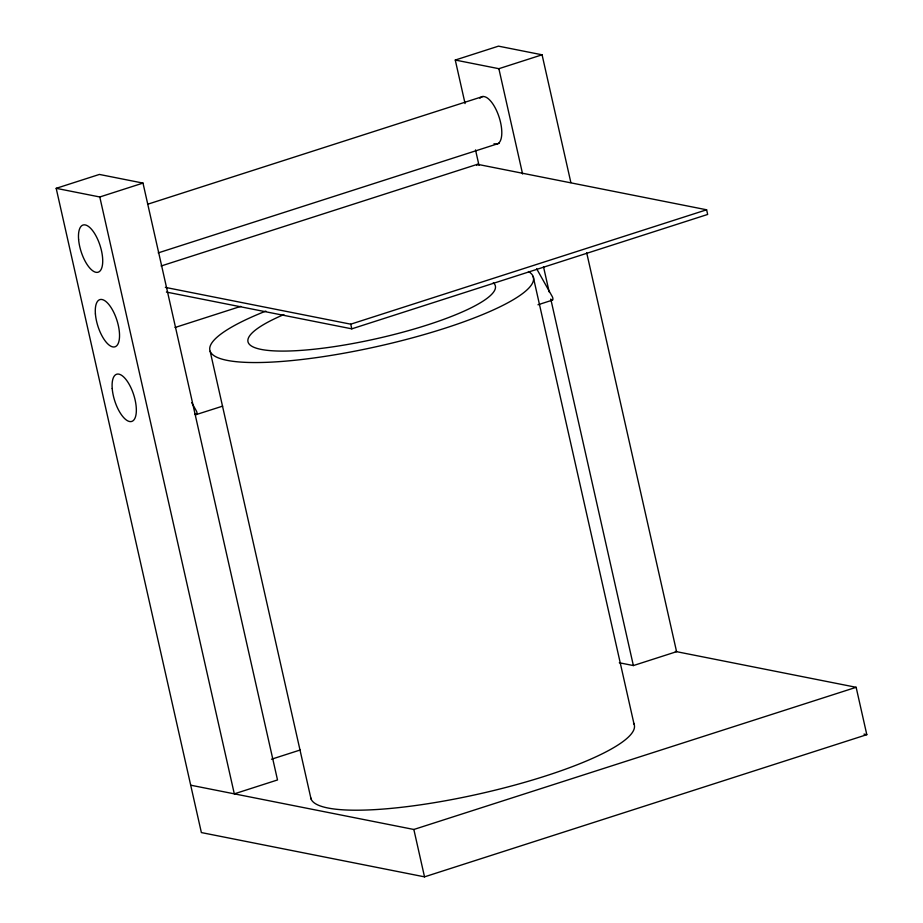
<?xml version="1.0" encoding="UTF-8"?>
<svg xmlns="http://www.w3.org/2000/svg" width="923" height="923" viewBox="0 0 923 923"><rect width="100%" height="100%" fill="white"/><g stroke="black" fill="none" stroke-linecap="round" stroke-linejoin="round"><path stroke-width="1.38" d="M56.188 188.327L99.396 174.435L142.996 183.089L277.511 779.958L234.304 793.849L99.788 196.98L56.188 188.327L201.376 832.569L424.522 876.85L866.812 734.673L856.14 687.3L675.359 651.43M465.077 103.572L455.27 60.041L498.478 46.15L542.078 54.803L570.875 182.604M99.788 196.98L142.996 183.089M455.27 60.041L498.87 68.694L542.078 54.803M147.588 204.26L483.075 96.419M158.214 252.89L499.17 143.296M161.11 265.997L477.283 164.363M175.024 327.503L240.753 306.378M165.355 287.388L350.74 324.181L706.614 209.786L707.664 214.448L351.79 328.842L166.405 292.06M194.926 414.242L196.368 414.531L222.662 406.132M537.971 304.775L552.369 300.148M271.489 759.225L300.24 749.984M619.31 662.772L633.374 665.564L676.582 651.673L586.705 252.821M190.703 785.196L413.85 829.477L856.14 687.3M706.614 209.786L477.56 164.329A2.434 0.981 72.2 0 0 476.891 165.471M550.8 299.848L552.242 300.137A2.434 0.981 72.2 0 0 552.912 298.994A2.434 0.981 72.2 0 0 552.208 296.491L536.678 268.824M863.986 734.12L866.812 734.673M191.73 402.693L196.334 410.885A2.434 0.981 72.2 0 1 197.037 413.389A2.434 0.981 72.2 0 1 196.368 414.531M498.87 68.694L522.603 174.02M543.497 266.712L549.185 291.991M550.777 299.017L633.374 665.564M533.159 276.473L634.043 724.128M475.518 149.918L479.002 165.367M350.74 324.181L351.79 328.842M413.85 829.477L424.522 876.85M210.144 351.271L311.028 798.926M633.513 723.032A165.852 33.066 -12.7 0 1 484.61 792.684A165.852 33.066 -12.7 0 1 310.705 797.795M528.452 271.535A165.852 33.066 -12.7 0 1 435.633 331.161A165.852 33.066 -12.7 0 1 234.361 361.481A165.852 33.066 -12.7 0 1 265.836 311.097M493.309 282.75A126.832 25.29 -12.7 0 1 335.395 346.46A126.832 25.29 -12.7 0 1 283.846 314.581M479.925 98.288A24.783 9.957 72.2 0 1 499.343 117.89A24.783 9.957 72.2 0 1 494.013 143.723M78.593 239.334A24.783 9.957 72.2 0 0 98.126 272.216A24.783 9.957 72.2 0 0 95.069 234.269A24.783 9.957 72.2 0 0 78.593 239.334M95.404 313.947A24.783 9.957 72.2 0 0 114.948 346.817A24.783 9.957 72.2 0 0 111.891 308.882A24.783 9.957 72.2 0 0 95.404 313.947M112.214 388.548A24.783 9.957 72.2 0 0 131.758 421.43A24.783 9.957 72.2 0 0 128.701 383.495A24.783 9.957 72.2 0 0 112.214 388.548"/></g></svg>
